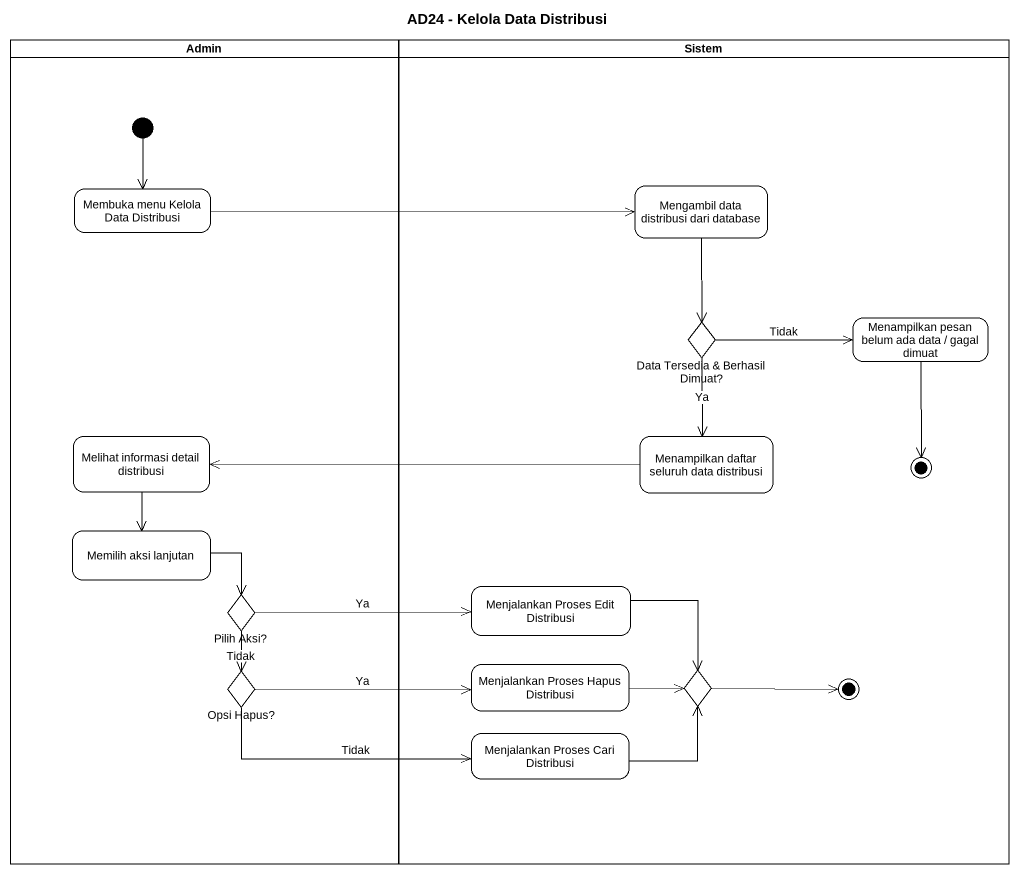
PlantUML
@startuml
title AD24 - Kelola Data Distribusi
hide empty description
state Admin <<partition>> {
  state "Membuka menu Kelola Data Distribusi" as Membuka_menu_Kelola_Data
  state "Melihat informasi detail distribusi" as Melihat_informasi_detail
  state "Memilih aksi lanjutan" as Memilih_aksi_lanjutan
  state "Pilih Aksi?" as Pilih_Aksi <<choice>>
  state "Opsi Hapus?" as Opsi_Hapus <<choice>>
  [*] --> Membuka_menu_Kelola_Data
}
state Sistem <<partition>> {
  state "Mengambil data distribusi dari database" as Mengambil_data_distribusi
  state "Data Tersedia & Berhasil Dimuat?" as Data_Tersedia_Berhasil <<choice>>
  state "Menampilkan pesan belum ada data / gagal dimuat" as Menampilkan_pesan_belum_ada
  state "Menampilkan daftar seluruh data distribusi" as Menampilkan_daftar_seluruh
  state final1 <<end>>
  state "Menjalankan Proses Edit Distribusi" as Menjalankan_Proses_Edit
  state "Menjalankan Proses Hapus Distribusi" as Menjalankan_Proses_Hapus
  state choice1 <<choice>>
  state final2 <<end>>
  state "Menjalankan Proses Cari Distribusi" as Menjalankan_Proses_Cari
}
Membuka_menu_Kelola_Data -right-> Mengambil_data_distribusi
Mengambil_data_distribusi --> Data_Tersedia_Berhasil
Data_Tersedia_Berhasil -right-> Menampilkan_pesan_belum_ada : Tidak
Data_Tersedia_Berhasil --> Menampilkan_daftar_seluruh : Ya
Menampilkan_pesan_belum_ada --> final1
Melihat_informasi_detail --> Memilih_aksi_lanjutan
Menampilkan_daftar_seluruh -left-> Melihat_informasi_detail
Memilih_aksi_lanjutan -right-> Pilih_Aksi
Pilih_Aksi -right-> Menjalankan_Proses_Edit : Ya
Pilih_Aksi --> Opsi_Hapus : Tidak
Menjalankan_Proses_Edit -right-> choice1
Menjalankan_Proses_Hapus -right-> choice1
Opsi_Hapus -right-> Menjalankan_Proses_Hapus : Ya
Opsi_Hapus -right-> Menjalankan_Proses_Cari : Tidak
choice1 -right-> final2
Menjalankan_Proses_Cari -right-> choice1
@enduml
